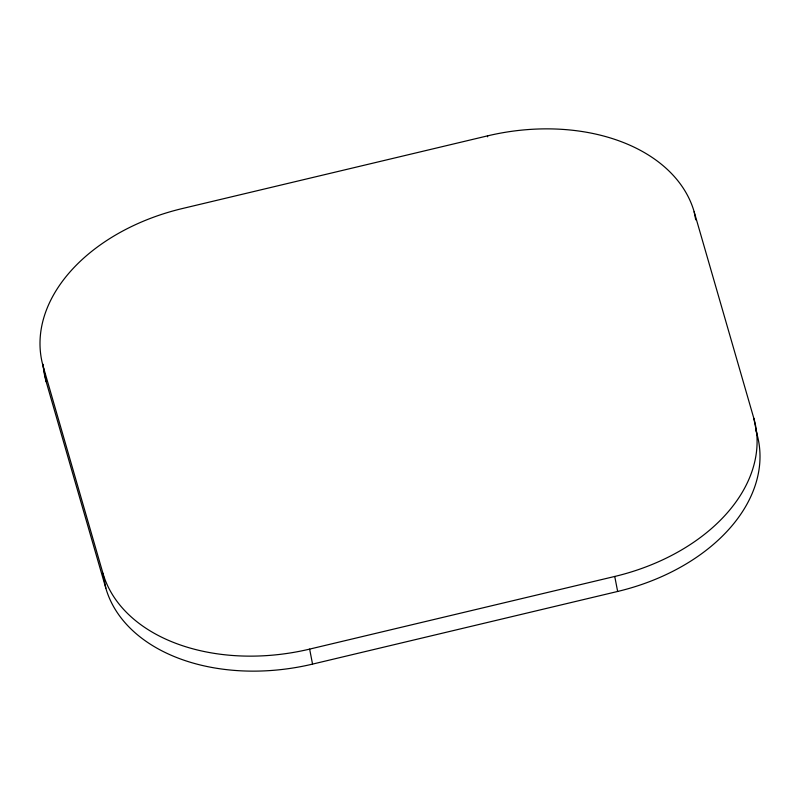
<?xml version="1.0" encoding="UTF-8"?>
<svg xmlns="http://www.w3.org/2000/svg" width="800" height="800" viewBox="0 0 800 800"><rect width="100%" height="100%" fill="white"/><g stroke="black" fill="none" stroke-linecap="round" stroke-linejoin="round"><path stroke-width="1.2" d="M755.46 426.71L753.82 418.27L694.15 211.75A177.9 121.56 -11 0 0 487.45 135.89L182.35 208.54A177.9 121.56 -11 0 0 43.27 366.73L46.18 381.73L105.85 588.25A177.9 121.56 -11 0 0 312.55 664.11L617.65 591.46A177.9 121.56 -11 0 0 756.73 433.27L756.37 431.4M43.27 366.73L102.93 573.25A177.9 121.56 -11 0 0 309.64 649.11L614.74 576.46A177.9 121.56 -11 0 0 753.82 418.27M755.69 429.67L756.73 433.27M755.64 427.64L756.19 430.46M694.15 211.75L695.72 219.83M614.74 576.46L617.65 591.46M487.45 135.89L487.63 136.83M309.64 649.11L312.55 664.11M102.93 573.25L105.85 588.25M46.18 381.73A177.9 121.56 -11 0 1 43.1 364.29"/></g></svg>
